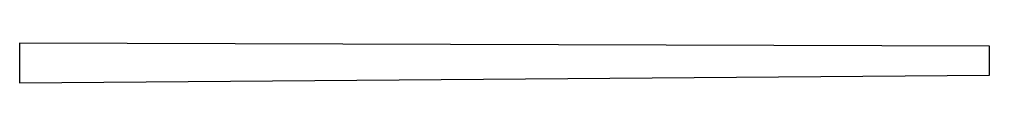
# Model space of a CAD drawing. Header units: millimetres. Extents: x 0 to 275, y 0 to 11.
import ezdxf

# ---------------------------------------------------------------- set-up
doc = ezdxf.new("R2010")
doc.units = ezdxf.units.MM

msp = doc.modelspace()

# ---------------------------------------------------------------- linework, layer by layer
for p, q in [((275.22, 10.47), (0, 11.3)), ((0, 11.3), (0, 0)), ((275.22, 2.2), (275.22, 10.47)), ((0, 0), (275.22, 2.2))]:
    msp.add_line(p, q)

doc.saveas('drawing.dxf')
